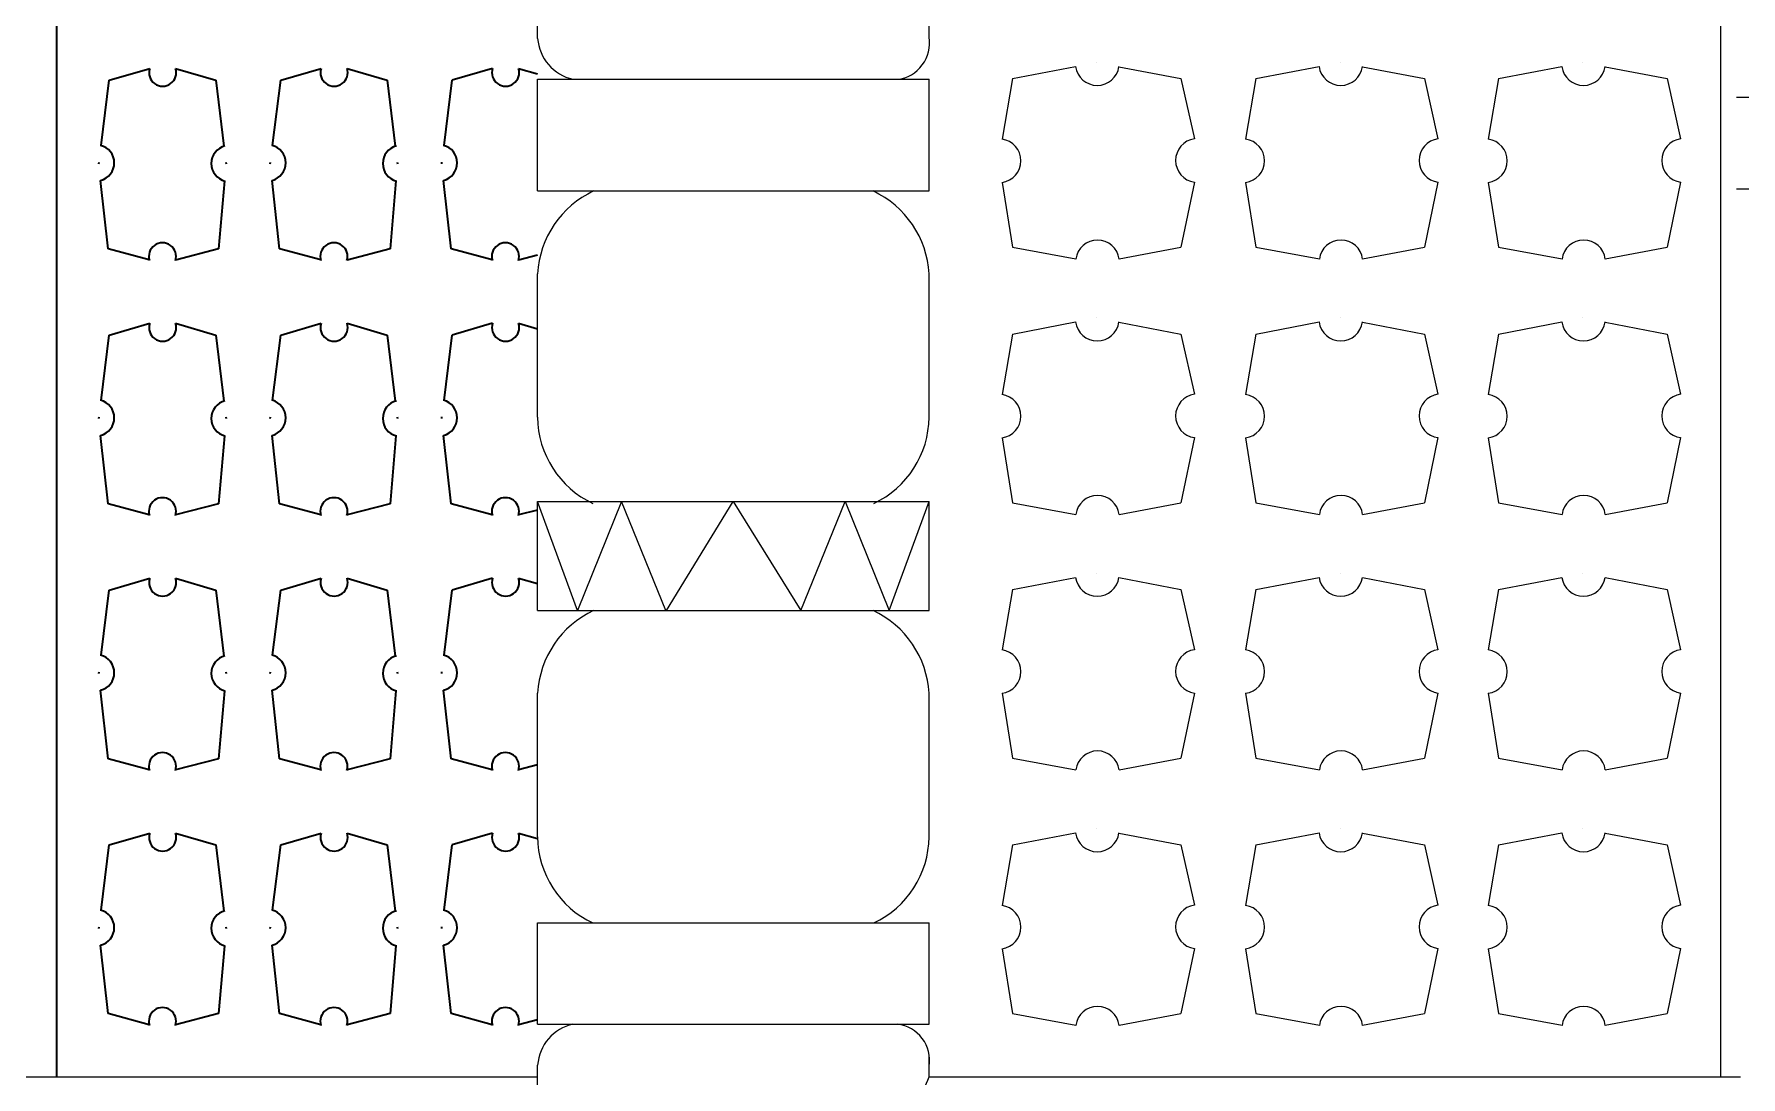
# Model space of a CAD drawing. Header units: millimetres. Extents: x 2399 to 111977, y 1313 to 59551.
# Drawn here: x 14003 to 15500, y 44698 to 45612 of the extents above; entities that cross this region are included whole.
import ezdxf

# ---------------------------------------------------------------- set-up
doc = ezdxf.new("R2010")
doc.units = ezdxf.units.MM
doc.layers.add('detail1', color=7, linetype='Continuous', lineweight=35)
doc.layers.add('main line', color=7, linetype='Continuous', lineweight=13)

msp = doc.modelspace()

# ---------------------------------------------------------------- linework, layer by layer
at = {"layer": 'detail1', "color": 7, "linetype": 'Continuous', "lineweight": 35}
for p, q in [((14022.5293, 46098.5704), (14022.5293, 44698.128)), ((14061.5303, 45514.7705), (14068.7202, 45572.0043)), ((14068.7202, 45572.0043), (14104.1142, 45582.3471)), ((14126.8701, 45582.3471), (14162.0269, 45572.0043)), ((14162.0269, 45572.0043), (14169.1907, 45514.0902)), ((14211.9232, 45514.7705), (14219.1131, 45572.0043)), ((14219.1131, 45572.0043), (14254.5071, 45582.3471)), ((14277.2629, 45582.3471), (14312.4197, 45572.0043)), ((14312.4197, 45572.0043), (14319.5836, 45514.0902)), ((14362.3161, 45514.7705), (14369.506, 45572.0043)), ((14404.9, 45582.3471), (14369.506, 45572.0043)), ((14427.6558, 45582.3471), (14444.3604, 45577.6136)), ((14059.5188, 45498.7582), (14059.702, 45500.2164)), ((14170.9069, 45500.2164), (14171.0873, 45498.7582)), ((14209.9117, 45498.7582), (14210.0949, 45500.2164)), ((14321.2998, 45500.2164), (14321.4801, 45498.7582)), ((14360.3046, 45498.7582), (14360.4877, 45500.2164)), ((14067.6946, 45424.1254), (14061.1224, 45484.1203)), ((14169.7616, 45483.6914), (14164.5207, 45424.1254)), ((14218.0875, 45424.1254), (14211.5152, 45484.1203)), ((14320.1545, 45483.6914), (14314.9135, 45424.1254)), ((14368.4804, 45424.1254), (14361.9081, 45484.1203)), ((14103.7905, 45414.408), (14067.6946, 45424.1254)), ((14164.5207, 45424.1254), (14126.8764, 45414.3225)), ((14254.1834, 45414.408), (14218.0875, 45424.1254)), ((14314.9135, 45424.1254), (14277.2693, 45414.3225)), ((14404.5762, 45414.408), (14368.4804, 45424.1254)), ((14444.3306, 45418.6631), (14427.6622, 45414.3225)), ((14061.5303, 45291.2486), (14068.7202, 45348.4824)), ((14068.7202, 45348.4824), (14104.1142, 45358.8251)), ((14126.8701, 45358.8251), (14162.0269, 45348.4824)), ((14162.0269, 45348.4824), (14169.1907, 45290.5682)), ((14211.9232, 45291.2486), (14219.1131, 45348.4824)), ((14219.1131, 45348.4824), (14254.5071, 45358.8251)), ((14277.2629, 45358.8251), (14312.4197, 45348.4824)), ((14312.4197, 45348.4824), (14319.5836, 45290.5682)), ((14362.3161, 45291.2486), (14369.506, 45348.4824)), ((14404.9, 45358.8251), (14369.506, 45348.4824)), ((14427.6558, 45358.8251), (14444.3604, 45354.0916)), ((14059.5188, 45275.2363), (14059.702, 45276.6944)), ((14170.9069, 45276.6944), (14171.0873, 45275.2363)), ((14209.9117, 45275.2363), (14210.0949, 45276.6944)), ((14321.2998, 45276.6944), (14321.4801, 45275.2363)), ((14360.3046, 45275.2363), (14360.4877, 45276.6944)), ((14067.6946, 45200.6034), (14061.1224, 45260.5984)), ((14169.7616, 45260.1695), (14164.5207, 45200.6034)), ((14218.0875, 45200.6034), (14211.5152, 45260.5984)), ((14320.1545, 45260.1695), (14314.9135, 45200.6034)), ((14368.4804, 45200.6034), (14361.9081, 45260.5984)), ((14103.7905, 45190.886), (14067.6946, 45200.6034)), ((14164.5207, 45200.6034), (14126.8764, 45190.8005)), ((14254.1834, 45190.886), (14218.0875, 45200.6034)), ((14314.9135, 45200.6034), (14277.2693, 45190.8005)), ((14404.5762, 45190.886), (14368.4804, 45200.6034)), ((14444.3306, 45195.1411), (14427.6622, 45190.8005)), ((14068.7202, 45124.9604), (14104.1142, 45135.3032)), ((14126.8701, 45135.3032), (14162.0269, 45124.9604)), ((14219.1131, 45124.9604), (14254.5071, 45135.3032)), ((14277.2629, 45135.3032), (14312.4197, 45124.9604)), ((14404.9, 45135.3032), (14369.506, 45124.9604)), ((14427.6558, 45135.3032), (14444.3604, 45130.5697)), ((14061.5303, 45067.7266), (14068.7202, 45124.9604)), ((14162.0269, 45124.9604), (14169.1907, 45067.0463)), ((14211.9232, 45067.7266), (14219.1131, 45124.9604)), ((14312.4197, 45124.9604), (14319.5836, 45067.0463)), ((14362.3161, 45067.7266), (14369.506, 45124.9604)), ((14059.5188, 45051.7143), (14059.702, 45053.1725)), ((14170.9069, 45053.1725), (14171.0873, 45051.7143)), ((14209.9117, 45051.7143), (14210.0949, 45053.1725)), ((14321.2998, 45053.1725), (14321.4801, 45051.7143)), ((14360.3046, 45051.7143), (14360.4877, 45053.1725)), ((14067.6946, 44977.0815), (14061.1224, 45037.0764)), ((14169.7616, 45036.6475), (14164.5207, 44977.0815)), ((14218.0875, 44977.0815), (14211.5152, 45037.0764)), ((14320.1545, 45036.6475), (14314.9135, 44977.0815)), ((14368.4804, 44977.0815), (14361.9081, 45037.0764)), ((14103.7905, 44967.3641), (14067.6946, 44977.0815)), ((14164.5207, 44977.0815), (14126.8764, 44967.2786)), ((14254.1834, 44967.3641), (14218.0875, 44977.0815)), ((14314.9135, 44977.0815), (14277.2693, 44967.2786)), ((14404.5762, 44967.3641), (14368.4804, 44977.0815)), ((14444.3306, 44971.6192), (14427.6622, 44967.2786)), ((14068.7202, 44901.4385), (14104.1142, 44911.7812)), ((14126.8701, 44911.7812), (14162.0269, 44901.4385)), ((14219.1131, 44901.4385), (14254.5071, 44911.7812)), ((14277.2629, 44911.7812), (14312.4197, 44901.4385)), ((14404.9, 44911.7812), (14369.506, 44901.4385)), ((14427.6558, 44911.7812), (14444.3604, 44907.0477)), ((14061.5303, 44844.2047), (14068.7202, 44901.4385)), ((14162.0269, 44901.4385), (14169.1907, 44843.5243)), ((14211.9232, 44844.2047), (14219.1131, 44901.4385)), ((14312.4197, 44901.4385), (14319.5836, 44843.5243)), ((14362.3161, 44844.2047), (14369.506, 44901.4385)), ((14059.5188, 44828.1924), (14059.702, 44829.6505)), ((14170.9069, 44829.6505), (14171.0873, 44828.1924)), ((14209.9117, 44828.1924), (14210.0949, 44829.6505)), ((14321.2998, 44829.6505), (14321.4801, 44828.1924)), ((14360.3046, 44828.1924), (14360.4877, 44829.6505)), ((14067.6946, 44753.5595), (14061.1224, 44813.5545)), ((14169.7616, 44813.1256), (14164.5207, 44753.5595)), ((14218.0875, 44753.5595), (14211.5152, 44813.5545)), ((14320.1545, 44813.1256), (14314.9135, 44753.5595)), ((14368.4804, 44753.5595), (14361.9081, 44813.5545)), ((14103.7905, 44743.8421), (14067.6946, 44753.5595)), ((14164.5207, 44753.5595), (14126.8764, 44743.7566)), ((14254.1834, 44743.8421), (14218.0875, 44753.5595)), ((14314.9135, 44753.5595), (14277.2693, 44743.7566)), ((14404.5762, 44743.8421), (14368.4804, 44753.5595)), ((14444.3306, 44748.0972), (14427.6622, 44743.7566))]:
    msp.add_line(p, q, dxfattribs=at)
for centre, radius, start, end in [((14115.4921, 45578.6442), 11.9653, 161.9728274, 18.0271726), ((14265.885, 45578.6442), 11.9653, 161.9728274, 18.0271726), ((14416.2779, 45578.6442), 11.9653, 161.9728274, 18.0271726), ((14057.1732, 45499.5007), 15.8793, 284.4005587, 75.5994413), ((14174.0634, 45498.9769), 15.8793, 104.4005587, 255.5994413), ((14207.5661, 45499.5007), 15.8793, 284.4005587, 75.5994413), ((14324.4563, 45498.9769), 15.8793, 104.4005587, 255.5994413), ((14357.9589, 45499.5007), 15.8793, 284.4005587, 75.5994413), ((14115.3451, 45417.5158), 11.9653, 341.9728274, 198.0271726), ((14265.738, 45417.5158), 11.9653, 341.9728274, 198.0271726), ((14416.1309, 45417.5158), 11.9653, 341.9728274, 198.0271726), ((14115.4921, 45355.1223), 11.9653, 161.9728274, 18.0271726), ((14265.885, 45355.1223), 11.9653, 161.9728274, 18.0271726), ((14416.2779, 45355.1223), 11.9653, 161.9728274, 18.0271726), ((14057.1732, 45275.9788), 15.8793, 284.4005587, 75.5994413), ((14174.0634, 45275.455), 15.8793, 104.4005587, 255.5994413), ((14207.5661, 45275.9788), 15.8793, 284.4005587, 75.5994413), ((14324.4563, 45275.455), 15.8793, 104.4005587, 255.5994413), ((14357.9589, 45275.9788), 15.8793, 284.4005587, 75.5994413), ((14115.3451, 45193.9938), 11.9653, 341.9728274, 198.0271726), ((14265.738, 45193.9938), 11.9653, 341.9728274, 198.0271726), ((14416.1309, 45193.9938), 11.9653, 341.9728274, 198.0271726), ((14115.4921, 45131.6003), 11.9653, 161.9728274, 18.0271726), ((14265.885, 45131.6003), 11.9653, 161.9728274, 18.0271726), ((14416.2779, 45131.6003), 11.9653, 161.9728274, 18.0271726), ((14057.1732, 45052.4568), 15.8793, 284.4005587, 75.5994413), ((14174.0634, 45051.933), 15.8793, 104.4005587, 255.5994413), ((14207.5661, 45052.4568), 15.8793, 284.4005587, 75.5994413), ((14324.4563, 45051.933), 15.8793, 104.4005587, 255.5994413), ((14357.9589, 45052.4568), 15.8793, 284.4005587, 75.5994413), ((14115.3451, 44970.4719), 11.9653, 341.9728274, 198.0271726), ((14265.738, 44970.4719), 11.9653, 341.9728274, 198.0271726), ((14416.1309, 44970.4719), 11.9653, 341.9728274, 198.0271726), ((14115.4921, 44908.0784), 11.9653, 161.9728274, 18.0271726), ((14265.885, 44908.0784), 11.9653, 161.9728274, 18.0271726), ((14416.2779, 44908.0784), 11.9653, 161.9728274, 18.0271726), ((14057.1732, 44828.9349), 15.8793, 284.4005587, 75.5994413), ((14174.0634, 44828.4111), 15.8793, 104.4005587, 255.5994413), ((14207.5661, 44828.9349), 15.8793, 284.4005587, 75.5994413), ((14324.4563, 44828.4111), 15.8793, 104.4005587, 255.5994413), ((14357.9589, 44828.9349), 15.8793, 284.4005587, 75.5994413), ((14115.3451, 44746.9499), 11.9653, 341.9728274, 198.0271726), ((14265.738, 44746.9499), 11.9653, 341.9728274, 198.0271726), ((14416.1309, 44746.9499), 11.9653, 341.9728274, 198.0271726)]:
    msp.add_arc(centre, radius, start, end, dxfattribs=at)
at = {"layer": 'main line', "color": 7, "linetype": 'Continuous', "lineweight": 13}
for p, q in [((14444.3306, 45608.6844), (14444.3306, 46306.236)), ((14787.7636, 45609.7199), (14787.7636, 46308.781)), ((15481.8957, 46120.5498), (15481.8957, 44698.128)), ((14022.5293, 46098.5704), (14022.5293, 44698.128)), ((14860.7917, 45573.3578), (14916.267, 45584.0258)), ((14934.6522, 45587.5613), (14934.7311, 45587.5461)), ((14954.2267, 45583.8051), (15008.6706, 45573.3578)), ((15074.3545, 45573.3578), (15129.8298, 45584.0258)), ((15148.215, 45587.5613), (15148.2939, 45587.5461)), ((15167.7895, 45583.8051), (15222.2334, 45573.3578)), ((15287.2015, 45573.3578), (15342.6769, 45584.0258)), ((15361.0621, 45587.5613), (15361.141, 45587.5461)), ((15380.6366, 45583.8051), (15435.0804, 45573.3578)), ((14444.3306, 45572.78), (14787.7636, 45572.78)), ((14444.3306, 45474.8649), (14444.3306, 45572.78)), ((14787.7636, 45474.8649), (14787.7636, 45572.78)), ((14860.7917, 45573.3578), (14851.7501, 45520.3454)), ((15008.6706, 45573.3578), (15020.5556, 45520.5653)), ((15074.3545, 45573.3578), (15065.3128, 45520.3454)), ((15222.2334, 45573.3578), (15234.1184, 45520.5653)), ((15287.2015, 45573.3578), (15278.1599, 45520.3454)), ((15435.0804, 45573.3578), (15446.9655, 45520.5653)), ((15496.0548, 45557.2663), (15566.4275, 45557.2663)), ((14851.7501, 45482.3547), (14860.7917, 45425.4789)), ((15020.5556, 45482.5746), (15008.6706, 45425.4789)), ((15065.3128, 45482.3547), (15074.3545, 45425.4789)), ((15234.1184, 45482.5746), (15222.2334, 45425.4789)), ((15278.1599, 45482.3547), (15287.2015, 45425.4789)), ((15446.9655, 45482.5746), (15435.0804, 45425.4789)), ((14444.3306, 45474.8649), (14787.7636, 45474.8649)), ((15496.0548, 45476.8501), (15566.4275, 45476.8501)), ((14860.7917, 45425.4789), (14916.4878, 45415.3103)), ((14954.4686, 45415.2863), (15008.6706, 45425.4789)), ((15074.3545, 45425.4789), (15130.0506, 45415.3103)), ((15168.0314, 45415.2863), (15222.2334, 45425.4789)), ((15287.2015, 45425.4789), (15342.8976, 45415.3103)), ((15380.8785, 45415.2863), (15435.0804, 45425.4789)), ((14444.3306, 45276.5234), (14444.3306, 45402.3183)), ((14787.7636, 45276.5234), (14787.7636, 45402.3183)), ((14860.7917, 45349.3847), (14916.267, 45360.0527)), ((14934.6522, 45363.5882), (14934.7311, 45363.573)), ((14954.2267, 45359.832), (15008.6706, 45349.3847)), ((15074.3545, 45349.3847), (15129.8298, 45360.0527)), ((15148.215, 45363.5882), (15148.2939, 45363.573)), ((15167.7895, 45359.832), (15222.2334, 45349.3847)), ((15287.2015, 45349.3847), (15342.6769, 45360.0527)), ((15361.0621, 45363.5882), (15361.141, 45363.573)), ((15380.6366, 45359.832), (15435.0804, 45349.3847)), ((14860.7917, 45349.3847), (14851.7501, 45296.3722)), ((15008.6706, 45349.3847), (15020.5556, 45296.5921)), ((15074.3545, 45349.3847), (15065.3128, 45296.3722)), ((15222.2334, 45349.3847), (15234.1184, 45296.5921)), ((15287.2015, 45349.3847), (15278.1599, 45296.3722)), ((15435.0804, 45349.3847), (15446.9655, 45296.5921)), ((14851.7501, 45258.3815), (14860.7917, 45201.5058)), ((15020.5556, 45258.6014), (15008.6706, 45201.5058)), ((15065.3128, 45258.3815), (15074.3545, 45201.5058)), ((15234.1184, 45258.6014), (15222.2334, 45201.5058)), ((15278.1599, 45258.3815), (15287.2015, 45201.5058)), ((15446.9655, 45258.6014), (15435.0804, 45201.5058)), ((14444.3306, 45202.6349), (14787.7636, 45202.6349)), ((14444.3306, 45106.9526), (14444.3306, 45202.6349)), ((14479.3182, 45106.9526), (14444.3306, 45202.6349)), ((14518.0882, 45202.6349), (14479.3182, 45106.9526)), ((14556.8581, 45106.9526), (14518.0882, 45202.6349)), ((14557.435, 45106.9526), (14616.0471, 45202.6349)), ((14616.0471, 45202.6349), (14675.236, 45106.9526)), ((14675.236, 45106.9526), (14714.006, 45202.6349)), ((14714.006, 45202.6349), (14752.776, 45106.9526)), ((14752.776, 45106.9526), (14787.7636, 45202.6349)), ((14787.7636, 45106.9526), (14787.7636, 45202.6349)), ((14860.7917, 45201.5058), (14916.4878, 45191.3372)), ((14954.4686, 45191.3131), (15008.6706, 45201.5058)), ((15074.3545, 45201.5058), (15130.0506, 45191.3372)), ((15168.0314, 45191.3131), (15222.2334, 45201.5058)), ((15287.2015, 45201.5058), (15342.8976, 45191.3372)), ((15380.8785, 45191.3131), (15435.0804, 45201.5058)), ((14860.7917, 45125.4116), (14916.267, 45136.0795)), ((14934.6522, 45139.615), (14934.7311, 45139.5999)), ((14954.2267, 45135.8589), (15008.6706, 45125.4116)), ((15074.3545, 45125.4116), (15129.8298, 45136.0795)), ((15148.215, 45139.615), (15148.2939, 45139.5999)), ((15167.7895, 45135.8589), (15222.2334, 45125.4116)), ((15287.2015, 45125.4116), (15342.6769, 45136.0795)), ((15361.0621, 45139.615), (15361.141, 45139.5999)), ((15380.6366, 45135.8589), (15435.0804, 45125.4116)), ((14860.7917, 45125.4116), (14851.7501, 45072.3991)), ((15008.6706, 45125.4116), (15020.5556, 45072.619)), ((15074.3545, 45125.4116), (15065.3128, 45072.3991)), ((15222.2334, 45125.4116), (15234.1184, 45072.619)), ((15287.2015, 45125.4116), (15278.1599, 45072.3991)), ((15435.0804, 45125.4116), (15446.9655, 45072.619)), ((14444.3306, 45106.9526), (14787.7636, 45106.9526)), ((14444.3306, 44908.6111), (14444.3306, 45034.406)), ((14787.7636, 44908.6111), (14787.7636, 45034.406)), ((14851.7501, 45034.4084), (14860.7917, 44977.5327)), ((15020.5556, 45034.6283), (15008.6706, 44977.5327)), ((15065.3128, 45034.4084), (15074.3545, 44977.5327)), ((15234.1184, 45034.6283), (15222.2334, 44977.5327)), ((15278.1599, 45034.4084), (15287.2015, 44977.5327)), ((15446.9655, 45034.6283), (15435.0804, 44977.5327)), ((14860.7917, 44977.5327), (14916.4878, 44967.3641)), ((14954.4686, 44967.34), (15008.6706, 44977.5327)), ((15074.3545, 44977.5327), (15130.0506, 44967.3641)), ((15168.0314, 44967.34), (15222.2334, 44977.5327)), ((15287.2015, 44977.5327), (15342.8976, 44967.3641)), ((15380.8785, 44967.34), (15435.0804, 44977.5327)), ((14860.7917, 44901.4385), (14916.267, 44912.1064)), ((14934.6522, 44915.6419), (14934.7311, 44915.6268)), ((14954.2267, 44911.8857), (15008.6706, 44901.4385)), ((15074.3545, 44901.4385), (15129.8298, 44912.1064)), ((15148.215, 44915.6419), (15148.2939, 44915.6268)), ((15167.7895, 44911.8857), (15222.2334, 44901.4385)), ((15287.2015, 44901.4385), (15342.6769, 44912.1064)), ((15361.0621, 44915.6419), (15361.141, 44915.6268)), ((15380.6366, 44911.8857), (15435.0804, 44901.4385)), ((14860.7917, 44901.4385), (14851.7501, 44848.426)), ((15008.6706, 44901.4385), (15020.5556, 44848.6459)), ((15074.3545, 44901.4385), (15065.3128, 44848.426)), ((15222.2334, 44901.4385), (15234.1184, 44848.6459)), ((15287.2015, 44901.4385), (15278.1599, 44848.426)), ((15435.0804, 44901.4385), (15446.9655, 44848.6459)), ((14444.3306, 44833.0405), (14787.7636, 44833.0405)), ((14444.3306, 44744.3672), (14444.3306, 44833.0405)), ((14787.7636, 44744.3672), (14787.7636, 44833.0405)), ((14851.7501, 44810.4353), (14860.7917, 44753.5595)), ((15020.5556, 44810.6552), (15008.6706, 44753.5595)), ((15065.3128, 44810.4353), (15074.3545, 44753.5595)), ((15234.1184, 44810.6552), (15222.2334, 44753.5595)), ((15278.1599, 44810.4353), (15287.2015, 44753.5595)), ((15446.9655, 44810.6552), (15435.0804, 44753.5595)), ((14860.7917, 44753.5595), (14916.4878, 44743.391)), ((14954.4686, 44743.3669), (15008.6706, 44753.5595)), ((15074.3545, 44753.5595), (15130.0506, 44743.391)), ((15168.0314, 44743.3669), (15222.2334, 44753.5595)), ((15287.2015, 44753.5595), (15342.8976, 44743.391)), ((15380.8785, 44743.3669), (15435.0804, 44753.5595)), ((14444.3306, 44744.3672), (14787.7636, 44744.3672)), ((14787.7636, 44698.128), (14787.7636, 44717.7255)), ((14444.6861, 44096.4456), (14444.3306, 44708.4628)), ((13336.7972, 44698.128), (14444.3306, 44698.128)), ((14787.7636, 44698.128), (15499.3883, 44698.128))]:
    msp.add_line(p, q, dxfattribs=at)
for centre, radius, start, end in [((14484.466, 45611.9862), 40.271, 184.7030503, 256.7953125), ((14756.1532, 45604.5708), 32.027, 276.9625999, 9.2518112), ((14935.2624, 45586.5838), 19.1668, 187.6696103, 352.3303897), ((15148.8252, 45586.5838), 19.1668, 187.6696103, 352.3303897), ((15361.6722, 45586.5838), 19.1668, 187.6696103, 352.3303897), ((14849.192, 45501.35), 19.1668, 277.6696103, 82.3303897), ((15023.1137, 45501.5699), 19.1668, 97.6696103, 262.3303897), ((15062.7548, 45501.35), 19.1668, 277.6696103, 82.3303897), ((15236.6765, 45501.5699), 19.1668, 97.6696103, 262.3303897), ((15275.6019, 45501.35), 19.1668, 277.6696103, 82.3303897), ((15449.5235, 45501.5699), 19.1668, 97.6696103, 262.3303897), ((14529.5872, 45397.4543), 85.3953, 114.9741641, 176.7347332), ((14702.507, 45397.4543), 85.3953, 3.2652668, 65.0258359), ((14935.4823, 45412.6622), 19.1668, 7.6696103, 172.3303897), ((15149.0451, 45412.6622), 19.1668, 7.6696103, 172.3303897), ((15361.8921, 45412.6622), 19.1668, 7.6696103, 172.3303897), ((14935.2624, 45362.6107), 19.1668, 187.6696103, 352.3303897), ((15148.8252, 45362.6107), 19.1668, 187.6696103, 352.3303897), ((15361.6722, 45362.6107), 19.1668, 187.6696103, 352.3303897), ((14849.192, 45277.3769), 19.1668, 277.6696103, 82.3303897), ((15023.1137, 45277.5968), 19.1668, 97.6696103, 262.3303897), ((15062.7548, 45277.3769), 19.1668, 277.6696103, 82.3303897), ((15236.6765, 45277.5968), 19.1668, 97.6696103, 262.3303897), ((15275.6019, 45277.3769), 19.1668, 277.6696103, 82.3303897), ((15449.5235, 45277.5968), 19.1668, 97.6696103, 262.3303897), ((14528.7724, 45277.352), 84.4459, 180.5622234, 244.7845931), ((14703.3218, 45277.352), 84.4459, 295.2154069, 359.4377766), ((14935.4823, 45188.6891), 19.1668, 7.6696103, 172.3303897), ((15149.0451, 45188.6891), 19.1668, 7.6696103, 172.3303897), ((15361.8921, 45188.6891), 19.1668, 7.6696103, 172.3303897), ((14935.2624, 45138.6376), 19.1668, 187.6696103, 352.3303897), ((15148.8252, 45138.6376), 19.1668, 187.6696103, 352.3303897), ((15361.6722, 45138.6376), 19.1668, 187.6696103, 352.3303897), ((14529.5872, 45029.542), 85.3953, 114.9741641, 176.7347332), ((14702.507, 45029.542), 85.3953, 3.2652668, 65.0258359), ((14849.192, 45053.4038), 19.1668, 277.6696103, 82.3303897), ((15023.1137, 45053.6237), 19.1668, 97.6696103, 262.3303897), ((15062.7548, 45053.4038), 19.1668, 277.6696103, 82.3303897), ((15236.6765, 45053.6237), 19.1668, 97.6696103, 262.3303897), ((15275.6019, 45053.4038), 19.1668, 277.6696103, 82.3303897), ((15449.5235, 45053.6237), 19.1668, 97.6696103, 262.3303897), ((14935.4823, 44964.7159), 19.1668, 7.6696103, 172.3303897), ((15149.0451, 44964.7159), 19.1668, 7.6696103, 172.3303897), ((15361.8921, 44964.7159), 19.1668, 7.6696103, 172.3303897), ((14935.2624, 44914.6644), 19.1668, 187.6696103, 352.3303897), ((15148.8252, 44914.6644), 19.1668, 187.6696103, 352.3303897), ((15361.6722, 44914.6644), 19.1668, 187.6696103, 352.3303897), ((14528.7724, 44909.4397), 84.4459, 180.5622234, 244.7845931), ((14703.3218, 44909.4397), 84.4459, 295.2154069, 359.4377766), ((14849.192, 44829.4306), 19.1668, 277.6696103, 82.3303897), ((15023.1137, 44829.6505), 19.1668, 97.6696103, 262.3303897), ((15062.7548, 44829.4306), 19.1668, 277.6696103, 82.3303897), ((15236.6765, 44829.6505), 19.1668, 97.6696103, 262.3303897), ((15275.6019, 44829.4306), 19.1668, 277.6696103, 82.3303897), ((15449.5235, 44829.6505), 19.1668, 97.6696103, 262.3303897), ((14935.4823, 44740.7428), 19.1668, 7.6696103, 172.3303897), ((15149.0451, 44740.7428), 19.1668, 7.6696103, 172.3303897), ((15361.8921, 44740.7428), 19.1668, 7.6696103, 172.3303897), ((14484.466, 44705.1609), 40.271, 103.2046875, 175.2969497), ((14756.1532, 44712.5764), 32.027, 350.7481888, 83.0374001), ((14732.5928, 44716.3727), 58.1093, 294.60548, 341.7012136)]:
    msp.add_arc(centre, radius, start, end, dxfattribs=at)

doc.saveas('drawing.dxf')
